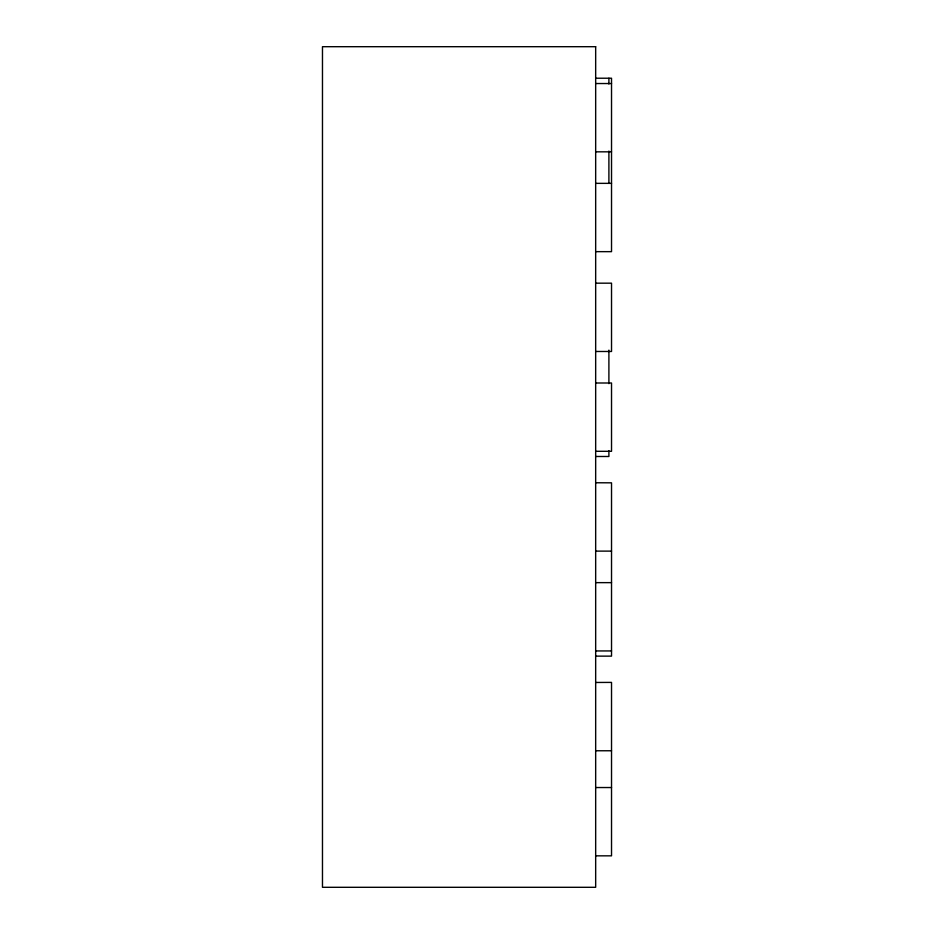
<?xml version="1.0" encoding="UTF-8"?>
<svg xmlns="http://www.w3.org/2000/svg" width="934" height="934" viewBox="0 0 934 934"><rect width="100%" height="100%" fill="white"/><g stroke="black" fill="none" stroke-linecap="round" stroke-linejoin="round"><path stroke-width="1.4" d="M595.892 78.222L611.525 78.222L611.525 251.655L595.892 251.655M595.892 83.535L611.525 83.535M595.892 151.833L611.525 151.833M595.892 183.356L611.525 183.356M595.892 283.177L611.525 283.177L611.525 351.476L595.892 351.476M595.892 382.998L611.525 382.998L611.525 451.297L595.892 451.297M596.102 456.493L608.898 456.493L608.898 450.667M595.892 482.761L611.525 482.82L611.525 656.135L595.892 656.135M595.892 551.118L611.525 551.118M595.892 582.641L611.525 582.641M595.892 650.94L611.525 650.94M595.892 682.462L611.525 682.404L611.525 855.836L595.892 855.836M595.892 750.761L611.525 750.761M595.892 787.537L611.525 787.537M608.898 78.222L608.898 84.048M608.898 151.063L608.898 183.122M608.898 350.133L608.898 383.652M595.67 46.7L322.475 46.7L322.475 887.3L595.67 887.3L595.67 46.7"/></g></svg>
